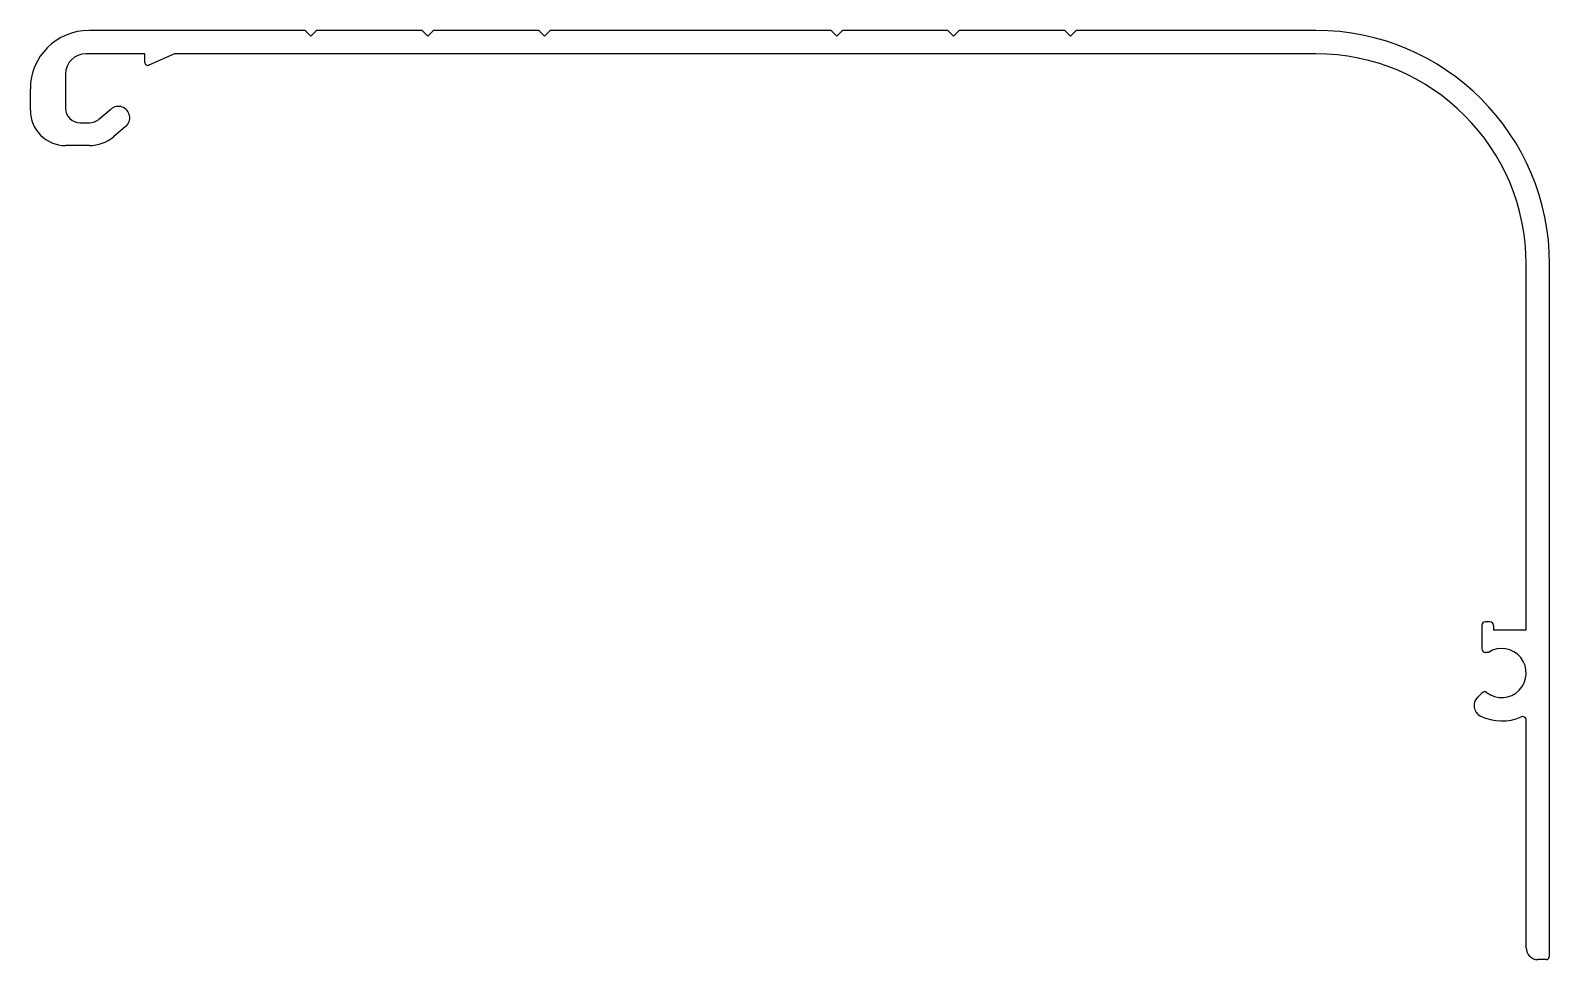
# Model space of a CAD drawing. Extents: x 2088 to 2218, y 1599 to 1679.
import ezdxf

# ---------------------------------------------------------------- set-up
doc = ezdxf.new("R2010")
doc.units = 0
doc.layers.get('0').update_dxf_attribs({"linetype": 'CONTINUOUS'})

msp = doc.modelspace()

# ---------------------------------------------------------------- linework, layer by layer
at = {"color": 0}
for p, q in [((2111.3, 1678.97), (2092.9, 1678.97)), ((2111.9, 1678.47), (2111.48, 1678.9)), ((2112.33, 1678.9), (2111.9, 1678.47)), ((2121.3, 1678.97), (2112.51, 1678.97)), ((2121.9, 1678.47), (2121.48, 1678.9)), ((2122.33, 1678.9), (2121.9, 1678.47)), ((2131.3, 1678.97), (2122.51, 1678.97)), ((2131.9, 1678.47), (2131.48, 1678.9)), ((2132.33, 1678.9), (2131.9, 1678.47)), ((2156.3, 1678.97), (2132.51, 1678.97)), ((2156.9, 1678.47), (2156.48, 1678.9)), ((2157.33, 1678.9), (2156.9, 1678.47)), ((2166.3, 1678.97), (2157.51, 1678.97)), ((2166.9, 1678.47), (2166.48, 1678.9)), ((2167.33, 1678.9), (2166.9, 1678.47)), ((2176.3, 1678.97), (2167.51, 1678.97)), ((2176.9, 1678.47), (2176.48, 1678.9)), ((2177.33, 1678.9), (2176.9, 1678.47)), ((2197.9, 1678.97), (2177.51, 1678.97)), ((2097.7, 1676.97), (2092.65, 1676.97)), ((2097.7, 1676.23), (2097.7, 1676.97)), ((2100.24, 1676.97), (2098.05, 1676)), ((2197.9, 1676.97), (2100.24, 1676.97)), ((2090.9, 1675.22), (2090.9, 1672.32)), ((2087.9, 1672.12), (2087.9, 1673.97)), ((2093.75, 1671.37), (2094.8, 1672.24)), ((2092.15, 1671.07), (2092.95, 1671.07)), ((2096.05, 1670.75), (2095.01, 1669.87)), ((2092.95, 1669.12), (2090.9, 1669.12)), ((2215.9, 1627.65), (2215.9, 1658.97)), ((2217.9, 1599.77), (2217.9, 1658.97)), ((2212.1, 1628.07), (2212.1, 1626.06)), ((2212.8, 1628.37), (2212.4, 1628.37)), ((2213.1, 1628.07), (2213.1, 1627.65)), ((2215.9, 1627.65), (2213.1, 1627.65)), ((2212.67, 1625.76), (2212.4, 1625.76)), ((2212.12, 1622.3), (2211.73, 1621.91)), ((2215.9, 1600.47), (2215.9, 1619.97)), ((2217.6, 1599.47), (2216.9, 1599.47))]:
    msp.add_line(p, q, dxfattribs=at)
for centre, radius, start, end in [((2092.9, 1673.97), 5, 90, 180), ((2111.3, 1678.72), 0.25, 45, 90), ((2112.51, 1678.72), 0.25, 90, 135), ((2121.3, 1678.72), 0.25, 45, 90), ((2122.51, 1678.72), 0.25, 90, 135), ((2131.3, 1678.72), 0.25, 45, 90), ((2132.51, 1678.72), 0.25, 90, 135), ((2156.3, 1678.72), 0.25, 45, 90), ((2157.51, 1678.72), 0.25, 90, 135), ((2166.3, 1678.72), 0.25, 45, 90), ((2167.51, 1678.72), 0.25, 90, 135), ((2176.3, 1678.72), 0.25, 45, 90), ((2177.51, 1678.72), 0.25, 90, 135), ((2197.9, 1658.97), 20, 0, 90), ((2092.65, 1675.22), 1.75, 90, 180), ((2097.95, 1676.23), 0.25, 180, 293.963), ((2197.9, 1658.97), 18, 0, 90), ((2090.9, 1672.12), 3, 180, 270), ((2092.15, 1672.32), 1.25, 180, 270), ((2095.43, 1671.5), 0.975, 310, 130), ((2092.95, 1672.32), 1.25, 270, 310), ((2092.95, 1672.32), 3.2, 270, 310), ((2212.4, 1628.07), 0.3, 90, 180), ((2212.8, 1628.07), 0.3, 0, 90), ((2212.4, 1626.06), 0.3, 180, 270), ((2213.8, 1623.99), 2.1, 232.1808, 122.5095), ((2212.44, 1621.21), 1, 135, 243.8191), ((2212.33, 1622.09), 0.3, 52.1808, 135), ((2213.8, 1623.99), 4.1, 243.8191, 294.1477), ((2215.6, 1619.97), 0.3, 0, 114.1477), ((2216.9, 1600.47), 1, 180, 270), ((2217.6, 1599.77), 0.3, 270, 0)]:
    msp.add_arc(centre, radius, start, end, dxfattribs=at)

doc.saveas('drawing.dxf')
